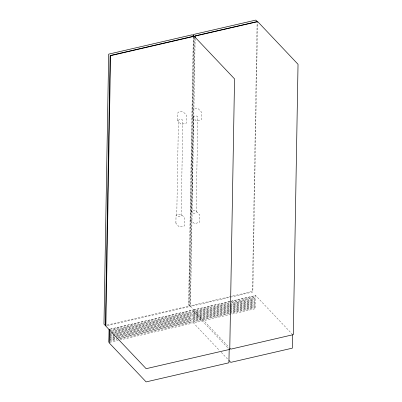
<?xml version="1.0" encoding="UTF-8"?>
<svg xmlns="http://www.w3.org/2000/svg" width="402" height="402" viewBox="0 0 402 402"><rect width="100%" height="100%" fill="white"/><g stroke="black" fill="none" stroke-linecap="round" stroke-linejoin="round"><path stroke-width="0.3" stroke-dasharray="2.01 1.51" d="M175.9 223.095L176.031 215.532C178.247 212.045 183.664 215.527 184.729 218.326L184.518 225.919L179.418 227.08L176.202 223.718L175.905 222.904M177.694 120.379L177.825 112.816C179.99 109.299 185.498 112.846 186.518 115.61L186.312 123.203L181.207 124.364L177.996 121.002L177.694 120.188M190.89 219.442L191.191 220.256L194.402 223.618L199.598 222.386L199.729 214.904L196.578 211.552L195.241 210.839L192.377 210.884L191.342 211.462L191.015 212.266M192.684 116.726L192.985 117.54L196.196 120.901L201.392 119.67L201.508 112.148L198.181 108.666L197.035 108.123L194.171 108.168L193.136 108.746L192.809 109.55M181.161 215.608L182.825 120.479C182.136 118.957 179.166 118.932 178.428 120.404L176.764 215.532C177.423 217.065 180.684 217.14 181.166 215.462M193.272 37.115L188.603 304.54L189.91 305.902L252.411 291.4L257.119 21.462M193.643 36.12L188.93 306.058L106.495 325.163M194.081 36.868L189.372 306.641L107.249 325.675M194.714 37.883L190.04 305.771L190.669 306.409L252.848 291.983L257.556 22.216M196.151 212.15L197.809 117.017C197.126 115.505 194.146 115.454 193.412 116.942L191.754 212.075C192.412 213.603 195.673 213.678 196.151 212.005M195.151 38.672L190.478 306.52L229.009 347.298M193.704 309.826L193.468 322.545L193.829 322.912L255.471 308.676L255.742 295.942L255.406 295.576L193.739 309.806M110.319 329.067L191.905 310.233L192.251 310.56L191.995 323.334L118.937 340.203M110.098 329.238L192.267 310.279L228.758 348.83M230.095 301.53L194.05 309.927L193.839 323.349L219.557 350.539M230.708 301.389L255.767 295.631L292.234 334.173M109.52 330.444L191.03 311.625L191.257 311.846L191.226 312.213L111.51 330.63M229.512 302.736L194.156 310.902L194.096 311.284L194.322 311.51L229.678 303.344M231.949 302.173L254.506 296.967L254.737 297.189L254.712 297.55L230.291 303.203M111.932 331.168L191.01 312.907L191.236 313.133L191.211 313.495L112.706 331.635M229.492 304.023L194.131 312.188L194.071 312.57L194.297 312.796L254.652 298.857L254.712 298.475L254.516 298.254L230.1 303.882M109.475 333.012L111.299 332.59M111.907 332.454L190.985 314.193L191.211 314.419L191.151 314.801L112.073 333.057M229.467 305.309L194.111 313.47L194.05 313.856L194.277 314.078L254.627 300.143L254.692 299.761L254.461 299.535L230.08 305.168M109.64 333.62L111.465 333.198M109.45 334.298L111.887 333.735M114.319 333.173L190.965 315.48L191.191 315.701L191.161 316.067L113.269 334.062M229.447 306.59L194.086 314.756L194.025 315.138L194.256 315.364L229.612 307.198M230.055 306.45L254.441 300.822L254.667 301.048L254.607 301.43L230.22 307.058M109.62 334.906L112.66 334.203M109.429 335.585L113.078 334.74M113.686 334.6L190.94 316.761L191.171 316.987L191.106 317.369L114.464 335.067M229.421 307.877L194.065 316.042L194.005 316.424L194.231 316.65L229.587 308.485M230.034 307.736L254.416 302.108L254.647 302.329L254.587 302.716L230.2 308.344M109.595 336.193L113.851 335.208M109.404 336.871L190.92 318.047L191.146 318.273L191.086 318.655L116.263 335.931M229.401 309.163L194.04 317.329L193.98 317.711L194.211 317.932L229.567 309.771M230.009 309.022L254.396 303.389L254.622 303.616L254.592 303.982L230.175 309.63M109.575 337.474L113.831 336.494M109.384 338.152L114.861 336.891M115.469 336.75L190.895 319.334L191.126 319.555L191.061 319.942L117.459 336.936M229.376 310.45L194.02 318.61L193.96 318.997L194.186 319.218L229.547 311.053M229.989 310.309L254.371 304.676L254.602 304.902L254.541 305.284L230.155 310.912M109.55 338.76L115.027 337.499M109.364 339.439L115.444 338.032M117.876 337.474L190.875 320.62L191.101 320.841L191.04 321.223L117.434 338.218M229.356 311.731L194 319.897L193.935 320.278L194.166 320.505L229.522 312.339M229.964 311.59L254.35 305.962L254.577 306.183L254.516 306.57L230.13 312.198M109.53 340.047L116.826 338.358M109.339 340.725L190.849 321.901L191.081 322.128L191.015 322.51L119.238 339.082M109.505 341.333L116.806 339.645M229.502 313.625L194.141 321.791L193.915 321.565L193.975 321.183L254.33 307.249L254.556 307.47L254.531 307.832L230.11 313.485M109.801 342.313L118.324 340.343M221.271 352.353L228.13 359.604"/><path stroke-width="0.6" d="M109.068 329.369L108.831 342.087L109.193 342.454M109.424 329.429L109.203 342.891L146.122 381.9L228.899 362.8L229.195 349.313M193.282 36.487L193.392 34.512L255.808 20.1L257.119 21.462M194.729 37.255L194.824 35.914L257.024 21.607M195.171 37.416L195.272 36.069L257.737 21.663L298.033 64.285L293.314 334.645L230.818 349.147L229.864 348.207M105.279 325.444L103.977 324.123L108.676 54.144L192.332 34.758L193.643 36.12M106.033 325.952L105.404 325.313L110.113 55.546L193.452 36.23L194.06 36.803M228.989 360.509L230.803 362.358L292.375 348.142L292.671 334.655M110.56 55.702L105.862 326.128L146.142 368.684L229.763 349.388L234.547 78.903L194.216 36.316L110.56 55.702"/></g></svg>
